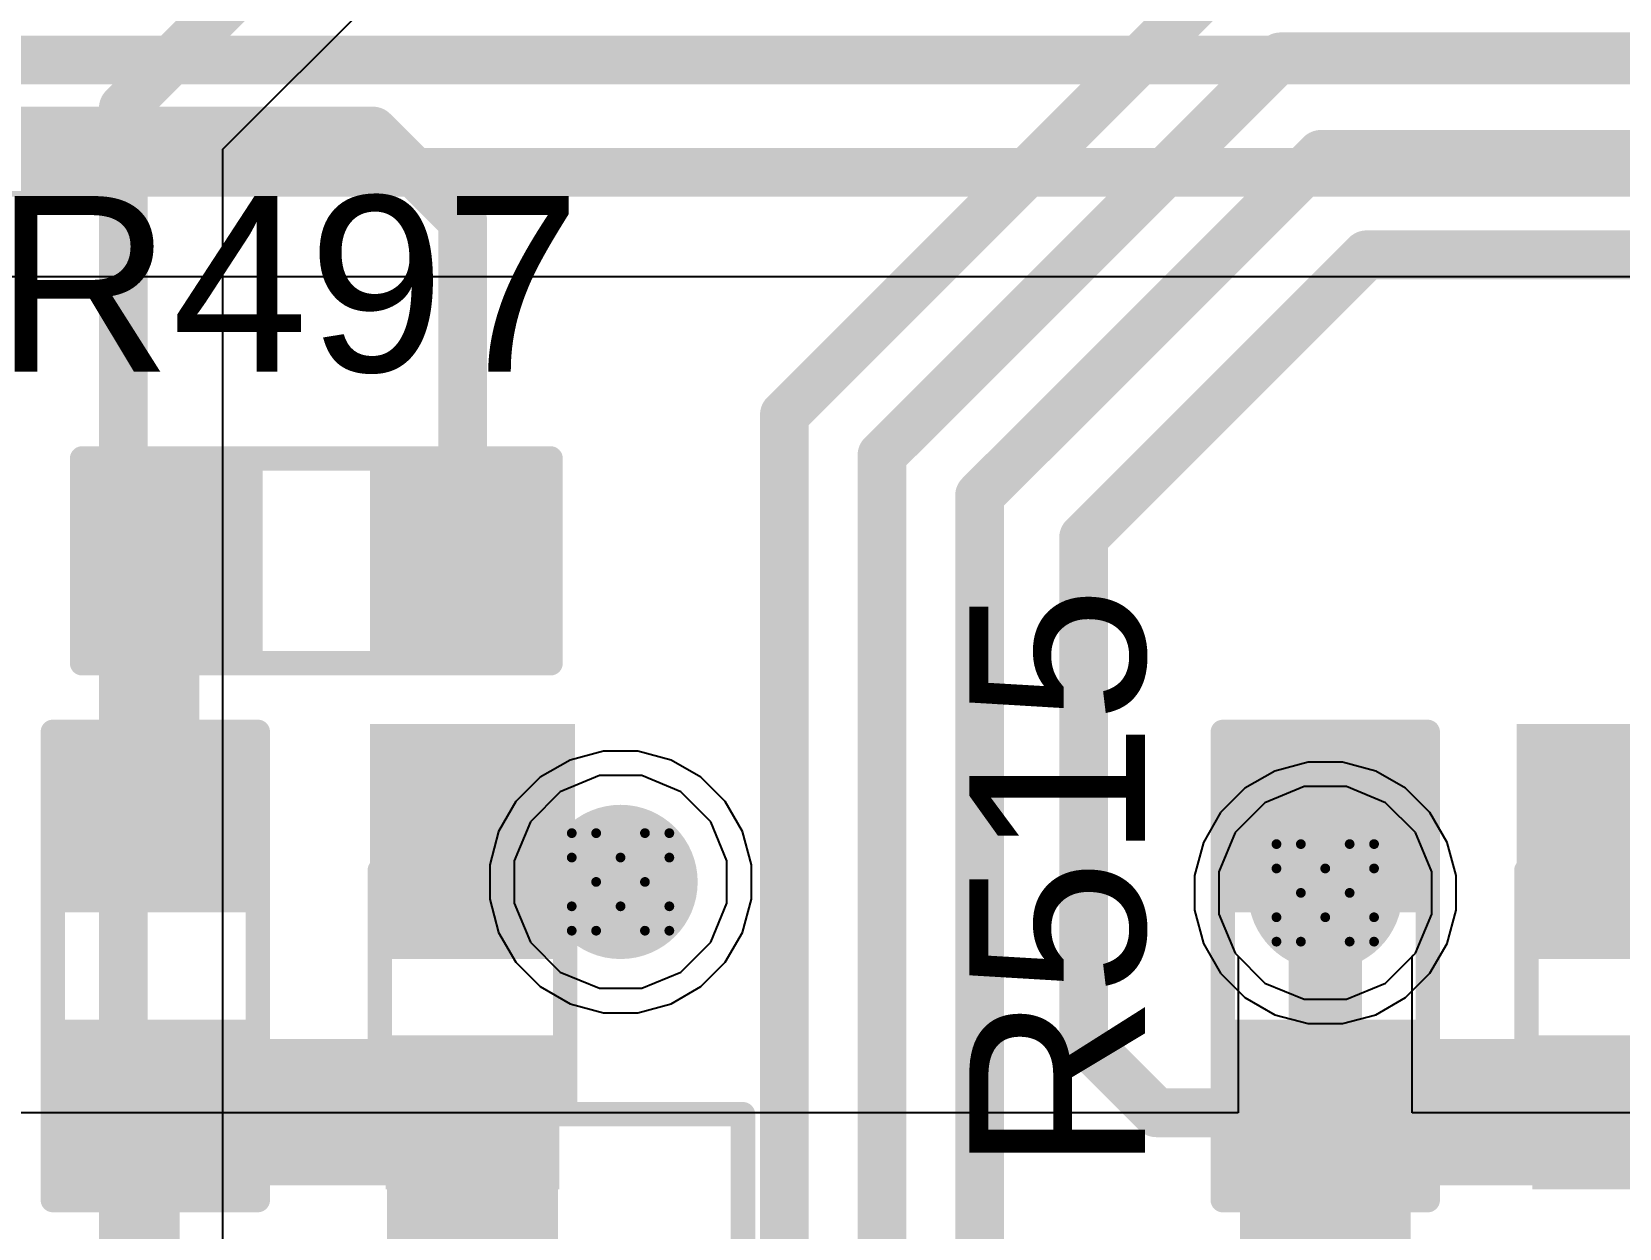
# Model space of a CAD drawing. Header units: inches. Extents: x 0 to 5379, y 0 to 5429.
# Drawn here: x 70.49 to 78.76, y 135.75 to 141.98 of the extents above; entities that cross this region are included whole.
import ezdxf

# ---------------------------------------------------------------- set-up
doc = ezdxf.new("R2010")
doc.units = ezdxf.units.IN
for name, color, linetype in [('Bottom Layer', 5, 'Continuous'), ('Bottom Solder', 6, 'Continuous'), ('Drill Drawing', 1, 'Continuous'), ('GND01', 16, 'Continuous'), ('GND02', 76, 'Continuous'), ('PWR', 156, 'Continuous'), ('SIG 01', 90, 'Continuous'), ('Top Layer', 1, 'Continuous'), ('Top Overlay', 2, 'Continuous'), ('Top Paste', 8, 'Continuous'), ('Top Solder', 216, 'Continuous'), ('Via Holes', 16, 'Continuous')]:
    doc.layers.add(name, color=color, linetype=linetype)
doc.styles.add('Arial', font='', dxfattribs={"height": 0.2})
doc.styles.get('Arial').set_extended_font_data('Arial')

# ---------------------------------------------------------------- blocks, each defined once
blk = doc.blocks.new('R___0603_264')
at = {"layer": 'Top Layer'}
for points in [[(-0.381, 0.4445), (-0.381, -0.4445), (-1.143, -0.4445), (-1.143, 0.4445)], [(1.143, 0.4445), (1.143, -0.4445), (0.381, -0.4445), (0.381, 0.4445)]]:
    blk.add_hatch(color=1, dxfattribs=at).paths.add_polyline_path(points)
at = {"layer": 'Top Paste'}
for points in [[(-0.381, 0.4445), (-0.381, -0.4445), (-1.143, -0.4445), (-1.143, 0.4445)], [(1.143, 0.4445), (1.143, -0.4445), (0.381, -0.4445), (0.381, 0.4445)]]:
    blk.add_hatch(color=8, dxfattribs=at).paths.add_polyline_path(points)
at = {"layer": 'Top Solder'}
for points in [[(-0.2794, 0.5461), (-0.2794, -0.5461), (-1.2446, -0.5461), (-1.2446, 0.5461)], [(1.2446, 0.5461), (1.2446, -0.5461), (0.2794, -0.5461), (0.2794, 0.5461)]]:
    blk.add_hatch(color=216, dxfattribs=at).paths.add_polyline_path(points)
at = {"layer": 'Top Overlay'}
for points in [[(-1.2192, 0.5334, 0.127, 0.127, 0), (1.2192, 0.5334, 0.127, 0.127, 0)], [(-1.2192, 0.5334, 0.127, 0.127, 0), (-1.2192, -0.5334, 0.127, 0.127, 0)], [(1.2192, 0.5334, 0.127, 0.127, 0), (1.2192, -0.5334, 0.127, 0.127, 0)], [(-1.2192, -0.5334, 0.127, 0.127, 0), (1.2192, -0.5334, 0.127, 0.127, 0)]]:
    blk.add_lwpolyline(points, format="xyseb", dxfattribs=at)
for points in [[(-1.25095, 0.5334, 0.0635, 0.0635, 1), (-1.18745, 0.5334, 0.0635, 0.0635, 1)], [(-1.25095, 0.5334, 0.0635, 0.0635, 1), (-1.18745, 0.5334, 0.0635, 0.0635, 1)], [(1.18745, 0.5334, 0.0635, 0.0635, 1), (1.25095, 0.5334, 0.0635, 0.0635, 1)], [(1.18745, 0.5334, 0.0635, 0.0635, 1), (1.25095, 0.5334, 0.0635, 0.0635, 1)], [(-1.25095, -0.5334, 0.0635, 0.0635, 1), (-1.18745, -0.5334, 0.0635, 0.0635, 1)], [(-1.25095, -0.5334, 0.0635, 0.0635, 1), (-1.18745, -0.5334, 0.0635, 0.0635, 1)], [(1.18745, -0.5334, 0.0635, 0.0635, 1), (1.25095, -0.5334, 0.0635, 0.0635, 1)], [(1.18745, -0.5334, 0.0635, 0.0635, 1), (1.25095, -0.5334, 0.0635, 0.0635, 1)]]:
    blk.add_lwpolyline(points, format="xyseb", close=True, dxfattribs=at)
blk = doc.blocks.new('R___0603_280')
at = {"layer": 'Top Layer'}
for points in [[(-0.381, 0.4445), (-0.381, -0.4445), (-1.143, -0.4445), (-1.143, 0.4445)], [(1.143, 0.4445), (1.143, -0.4445), (0.381, -0.4445), (0.381, 0.4445)]]:
    blk.add_hatch(color=1, dxfattribs=at).paths.add_polyline_path(points)
at = {"layer": 'Top Paste'}
for points in [[(-0.381, 0.4445), (-0.381, -0.4445), (-1.143, -0.4445), (-1.143, 0.4445)], [(1.143, 0.4445), (1.143, -0.4445), (0.381, -0.4445), (0.381, 0.4445)]]:
    blk.add_hatch(color=8, dxfattribs=at).paths.add_polyline_path(points)
at = {"layer": 'Top Solder'}
for points in [[(-0.2794, 0.5461), (-0.2794, -0.5461), (-1.2446, -0.5461), (-1.2446, 0.5461)], [(1.2446, 0.5461), (1.2446, -0.5461), (0.2794, -0.5461), (0.2794, 0.5461)]]:
    blk.add_hatch(color=216, dxfattribs=at).paths.add_polyline_path(points)
at = {"layer": 'Top Overlay'}
for points in [[(1.2192, 0.5334, 0.127, 0.127, 0), (-1.2192, 0.5334, 0.127, 0.127, 0)], [(-1.2192, -0.5334, 0.127, 0.127, 0), (-1.2192, 0.5334, 0.127, 0.127, 0)], [(1.2192, -0.5334, 0.127, 0.127, 0), (1.2192, 0.5334, 0.127, 0.127, 0)], [(1.2192, -0.5334, 0.127, 0.127, 0), (-1.2192, -0.5334, 0.127, 0.127, 0)]]:
    blk.add_lwpolyline(points, format="xyseb", dxfattribs=at)
for points in [[(-1.25095, 0.5334, 0.0635, 0.0635, 1), (-1.18745, 0.5334, 0.0635, 0.0635, 1)], [(-1.25095, 0.5334, 0.0635, 0.0635, 1), (-1.18745, 0.5334, 0.0635, 0.0635, 1)], [(1.18745, 0.5334, 0.0635, 0.0635, 1), (1.25095, 0.5334, 0.0635, 0.0635, 1)], [(1.18745, 0.5334, 0.0635, 0.0635, 1), (1.25095, 0.5334, 0.0635, 0.0635, 1)], [(-1.25095, -0.5334, 0.0635, 0.0635, 1), (-1.18745, -0.5334, 0.0635, 0.0635, 1)], [(-1.25095, -0.5334, 0.0635, 0.0635, 1), (-1.18745, -0.5334, 0.0635, 0.0635, 1)], [(1.18745, -0.5334, 0.0635, 0.0635, 1), (1.25095, -0.5334, 0.0635, 0.0635, 1)], [(1.18745, -0.5334, 0.0635, 0.0635, 1), (1.25095, -0.5334, 0.0635, 0.0635, 1)]]:
    blk.add_lwpolyline(points, format="xyseb", close=True, dxfattribs=at)
blk = doc.blocks.new('R___0603_281')
at = {"layer": 'Top Layer'}
for points in [[(-0.381, 0.4445), (-0.381, -0.4445), (-1.143, -0.4445), (-1.143, 0.4445)], [(1.143, 0.4445), (1.143, -0.4445), (0.381, -0.4445), (0.381, 0.4445)]]:
    blk.add_hatch(color=1, dxfattribs=at).paths.add_polyline_path(points)
at = {"layer": 'Top Paste'}
for points in [[(-0.381, 0.4445), (-0.381, -0.4445), (-1.143, -0.4445), (-1.143, 0.4445)], [(1.143, 0.4445), (1.143, -0.4445), (0.381, -0.4445), (0.381, 0.4445)]]:
    blk.add_hatch(color=8, dxfattribs=at).paths.add_polyline_path(points)
at = {"layer": 'Top Solder'}
for points in [[(-0.2794, 0.5461), (-0.2794, -0.5461), (-1.2446, -0.5461), (-1.2446, 0.5461)], [(1.2446, 0.5461), (1.2446, -0.5461), (0.2794, -0.5461), (0.2794, 0.5461)]]:
    blk.add_hatch(color=216, dxfattribs=at).paths.add_polyline_path(points)
at = {"layer": 'Top Overlay'}
for points in [[(1.2192, 0.5334, 0.127, 0.127, 0), (-1.2192, 0.5334, 0.127, 0.127, 0)], [(-1.2192, 0.5334, 0.127, 0.127, 0), (-1.2192, -0.5334, 0.127, 0.127, 0)], [(1.2192, 0.5334, 0.127, 0.127, 0), (1.2192, -0.5334, 0.127, 0.127, 0)], [(1.2192, -0.5334, 0.127, 0.127, 0), (-1.2192, -0.5334, 0.127, 0.127, 0)]]:
    blk.add_lwpolyline(points, format="xyseb", dxfattribs=at)
for points in [[(-1.25095, 0.5334, 0.0635, 0.0635, 1), (-1.18745, 0.5334, 0.0635, 0.0635, 1)], [(-1.25095, 0.5334, 0.0635, 0.0635, 1), (-1.18745, 0.5334, 0.0635, 0.0635, 1)], [(1.18745, 0.5334, 0.0635, 0.0635, 1), (1.25095, 0.5334, 0.0635, 0.0635, 1)], [(1.18745, 0.5334, 0.0635, 0.0635, 1), (1.25095, 0.5334, 0.0635, 0.0635, 1)], [(-1.25095, -0.5334, 0.0635, 0.0635, 1), (-1.18745, -0.5334, 0.0635, 0.0635, 1)], [(-1.25095, -0.5334, 0.0635, 0.0635, 1), (-1.18745, -0.5334, 0.0635, 0.0635, 1)], [(1.18745, -0.5334, 0.0635, 0.0635, 1), (1.25095, -0.5334, 0.0635, 0.0635, 1)], [(1.18745, -0.5334, 0.0635, 0.0635, 1), (1.25095, -0.5334, 0.0635, 0.0635, 1)]]:
    blk.add_lwpolyline(points, format="xyseb", close=True, dxfattribs=at)
blk = doc.blocks.new('SOD_523_846')
at = {"layer": 'Top Layer'}
for points in [[(-0.9, 0.35), (-0.3, 0.35), (-0.3, -0.35), (-0.9, -0.35)], [(0.3, 0.35), (0.9, 0.35), (0.9, -0.35), (0.3, -0.35)]]:
    blk.add_hatch(color=1, dxfattribs=at).paths.add_polyline_path(points)
at = {"layer": 'Top Overlay'}
for points in [[(0.6602, 0.3557), (1.4222, 0.3557), (1.4222, 0.5335), (0.6602, 0.5335)], [(0.9396, -0.3809), (1.4222, -0.3809), (1.4222, 0.3811), (0.9396, 0.3811)], [(0.6602, -0.5333), (1.4222, -0.5333), (1.4222, -0.3555), (0.6602, -0.3555)]]:
    blk.add_hatch(color=2, dxfattribs=at).paths.add_polyline_path(points)
at = {"layer": 'Top Paste'}
for points in [[(-0.9, 0.35), (-0.3, 0.35), (-0.3, -0.35), (-0.9, -0.35)], [(0.3, 0.35), (0.9, 0.35), (0.9, -0.35), (0.3, -0.35)]]:
    blk.add_hatch(color=8, dxfattribs=at).paths.add_polyline_path(points)
at = {"layer": 'Top Solder'}
for points in [[(-1.0016, 0.4516), (-0.1984, 0.4516), (-0.1984, -0.4516), (-1.0016, -0.4516)], [(0.1984, 0.4516), (1.0016, 0.4516), (1.0016, -0.4516), (0.1984, -0.4516)]]:
    blk.add_hatch(color=216, dxfattribs=at).paths.add_polyline_path(points)
at = {"layer": 'Top Overlay'}
for points in [[(-0.6096, 0.4826, 0.127, 0.127, 0), (0.6604, 0.4826, 0.127, 0.127, 0)], [(-0.6096, 0.4818, 0.127, 0.127, 0), (-0.6096, 0.4318, 0.127, 0.127, 0)], [(-0.6096, -0.4318, 0.127, 0.127, 0), (-0.6096, -0.4818, 0.127, 0.127, 0)], [(-0.6096, -0.4826, 0.127, 0.127, 0), (0.6604, -0.4826, 0.127, 0.127, 0)]]:
    blk.add_lwpolyline(points, format="xyseb", dxfattribs=at)
for points in [[(-0.6413, 0.4826, 0.0635, 0.0635, 1), (-0.5778, 0.4826, 0.0635, 0.0635, 1)], [(-0.6413, 0.4818, 0.0635, 0.0635, 1), (-0.5778, 0.4818, 0.0635, 0.0635, 1)], [(0.6287, 0.4826, 0.0635, 0.0635, 1), (0.6921, 0.4826, 0.0635, 0.0635, 1)], [(-0.6413, 0.4318, 0.0635, 0.0635, 1), (-0.5778, 0.4318, 0.0635, 0.0635, 1)], [(-0.6413, -0.4318, 0.0635, 0.0635, 1), (-0.5778, -0.4318, 0.0635, 0.0635, 1)], [(-0.6413, -0.4818, 0.0635, 0.0635, 1), (-0.5778, -0.4818, 0.0635, 0.0635, 1)], [(-0.6413, -0.4826, 0.0635, 0.0635, 1), (-0.5778, -0.4826, 0.0635, 0.0635, 1)], [(0.6287, -0.4826, 0.0635, 0.0635, 1), (0.6921, -0.4826, 0.0635, 0.0635, 1)]]:
    blk.add_lwpolyline(points, format="xyseb", close=True, dxfattribs=at)
blk = doc.blocks.new('SOD_523_849')
at = {"layer": 'Top Layer'}
for points in [[(-0.9, 0.35), (-0.3, 0.35), (-0.3, -0.35), (-0.9, -0.35)], [(0.3, 0.35), (0.9, 0.35), (0.9, -0.35), (0.3, -0.35)]]:
    blk.add_hatch(color=1, dxfattribs=at).paths.add_polyline_path(points)
at = {"layer": 'Top Overlay'}
for points in [[(0.6602, 0.3555), (1.4222, 0.3555), (1.4222, 0.5333), (0.6602, 0.5333)], [(0.9396, -0.3811), (1.4222, -0.3811), (1.4222, 0.3809), (0.9396, 0.3809)], [(0.6602, -0.5335), (1.4222, -0.5335), (1.4222, -0.3557), (0.6602, -0.3557)]]:
    blk.add_hatch(color=2, dxfattribs=at).paths.add_polyline_path(points)
at = {"layer": 'Top Paste'}
for points in [[(-0.9, 0.35), (-0.3, 0.35), (-0.3, -0.35), (-0.9, -0.35)], [(0.3, 0.35), (0.9, 0.35), (0.9, -0.35), (0.3, -0.35)]]:
    blk.add_hatch(color=8, dxfattribs=at).paths.add_polyline_path(points)
at = {"layer": 'Top Solder'}
for points in [[(-1.0016, 0.4516), (-0.1984, 0.4516), (-0.1984, -0.4516), (-1.0016, -0.4516)], [(0.1984, 0.4516), (1.0016, 0.4516), (1.0016, -0.4516), (0.1984, -0.4516)]]:
    blk.add_hatch(color=216, dxfattribs=at).paths.add_polyline_path(points)
at = {"layer": 'Top Overlay'}
for points in [[(-0.6096, 0.4826, 0.127, 0.127, 0), (0.6604, 0.4826, 0.127, 0.127, 0)], [(-0.6096, 0.4818, 0.127, 0.127, 0), (-0.6096, 0.4318, 0.127, 0.127, 0)], [(-0.6096, -0.4318, 0.127, 0.127, 0), (-0.6096, -0.4818, 0.127, 0.127, 0)], [(-0.6096, -0.4826, 0.127, 0.127, 0), (0.6604, -0.4826, 0.127, 0.127, 0)]]:
    blk.add_lwpolyline(points, format="xyseb", dxfattribs=at)
for points in [[(-0.6413, 0.4826, 0.0635, 0.0635, 1), (-0.5778, 0.4826, 0.0635, 0.0635, 1)], [(-0.6413, 0.4818, 0.0635, 0.0635, 1), (-0.5778, 0.4818, 0.0635, 0.0635, 1)], [(0.6287, 0.4826, 0.0635, 0.0635, 1), (0.6921, 0.4826, 0.0635, 0.0635, 1)], [(-0.6413, 0.4318, 0.0635, 0.0635, 1), (-0.5778, 0.4318, 0.0635, 0.0635, 1)], [(-0.6413, -0.4318, 0.0635, 0.0635, 1), (-0.5778, -0.4318, 0.0635, 0.0635, 1)], [(-0.6413, -0.4818, 0.0635, 0.0635, 1), (-0.5778, -0.4818, 0.0635, 0.0635, 1)], [(-0.6413, -0.4826, 0.0635, 0.0635, 1), (-0.5778, -0.4826, 0.0635, 0.0635, 1)], [(0.6287, -0.4826, 0.0635, 0.0635, 1), (0.6921, -0.4826, 0.0635, 0.0635, 1)]]:
    blk.add_lwpolyline(points, format="xyseb", close=True, dxfattribs=at)

msp = doc.modelspace()

# ---------------------------------------------------------------- hatches: boundary and pattern name
at = {"layer": 'Bottom Layer'}
h = msp.add_hatch(color=5, dxfattribs=at)
edge = h.paths.add_edge_path()
edge.add_arc((73.556, 137.5495), 0.3, 0, 360)
h = msp.add_hatch(color=5, dxfattribs=at)
edge = h.paths.add_edge_path()
edge.add_arc((77.2246, 137.4925), 0.3, 0, 360)
at = {"layer": 'Bottom Solder'}
h = msp.add_hatch(color=6, dxfattribs=at)
edge = h.paths.add_edge_path()
edge.add_arc((73.556, 137.5495), 0.4016, 0, 360)
h = msp.add_hatch(color=6, dxfattribs=at)
edge = h.paths.add_edge_path()
edge.add_arc((77.2246, 137.4925), 0.4016, 0, 360)
at = {"layer": 'GND01'}
h = msp.add_hatch(color=16, dxfattribs=at)
edge = h.paths.add_edge_path()
edge.add_arc((73.556, 137.5495), 0.3, 0, 360)
h = msp.add_hatch(color=16, dxfattribs=at)
edge = h.paths.add_edge_path()
edge.add_arc((77.2246, 137.4925), 0.3, 0, 360)
at = {"layer": 'GND02'}
h = msp.add_hatch(color=76, dxfattribs=at)
edge = h.paths.add_edge_path()
edge.add_arc((73.556, 137.5495), 0.3, 0, 360)
h = msp.add_hatch(color=76, dxfattribs=at)
edge = h.paths.add_edge_path()
edge.add_arc((77.2246, 137.4925), 0.3, 0, 360)
at = {"layer": 'PWR'}
h = msp.add_hatch(color=156, dxfattribs=at)
edge = h.paths.add_edge_path()
edge.add_arc((73.556, 137.5495), 0.3, 0, 360)
h = msp.add_hatch(color=156, dxfattribs=at)
edge = h.paths.add_edge_path()
edge.add_arc((77.2246, 137.4925), 0.3, 0, 360)
at = {"layer": 'SIG 01'}
h = msp.add_hatch(color=90, dxfattribs=at)
edge = h.paths.add_edge_path()
edge.add_arc((73.556, 137.5495), 0.3, 0, 360)
h = msp.add_hatch(color=90, dxfattribs=at)
edge = h.paths.add_edge_path()
edge.add_arc((77.2246, 137.4925), 0.3, 0, 360)
at = {"layer": 'Top Layer'}
h = msp.add_hatch(color=1, dxfattribs=at)
edge = h.paths.add_edge_path()
edge.add_arc((73.556, 137.5495), 0.3, 0, 360)
h = msp.add_hatch(color=1, dxfattribs=at)
edge = h.paths.add_edge_path()
edge.add_arc((77.2246, 137.4925), 0.3, 0, 360)
for points in [[(70.6643, 135.9692), (73.2297, 135.9692), (73.2297, 136.7312), (70.6643, 136.7312)], [(72.3407, 134.5986), (73.2297, 134.5986), (73.2297, 136.7308), (72.3407, 136.7308)], [(79.3455, 136.7312), (76.7801, 136.7312), (76.7801, 135.9692), (79.3455, 135.9692)], [(77.6691, 136.7308), (76.7801, 136.7308), (76.7801, 134.5986), (77.6691, 134.5986)]]:
    msp.add_hatch(color=1, dxfattribs=at).paths.add_polyline_path(points)
at = {"layer": 'Top Solder'}
h = msp.add_hatch(color=216, dxfattribs=at)
edge = h.paths.add_edge_path()
edge.add_arc((73.556, 137.5495), 0.4016, 0, 360)
h = msp.add_hatch(color=216, dxfattribs=at)
edge = h.paths.add_edge_path()
edge.add_arc((77.2246, 137.4925), 0.4016, 0, 360)
at = {"layer": 'Via Holes'}
h = msp.add_hatch(color=7, dxfattribs=at)
edge = h.paths.add_edge_path()
edge.add_arc((73.556, 137.5495), 0.15, 0, 360)
h = msp.add_hatch(color=7, dxfattribs=at)
edge = h.paths.add_edge_path()
edge.add_arc((77.2246, 137.4925), 0.15, 0, 360)

# ---------------------------------------------------------------- linework, layer by layer
at = {"layer": 'Bottom Layer'}
for p, q in [((73.4458, 138.1035), (73.2422, 138.0191)), ((73.6662, 138.1035), (73.4458, 138.1035)), ((73.8698, 138.0191), (73.6662, 138.1035)), ((73.2422, 138.0191), (73.0864, 137.8633)), ((74.0257, 137.8633), (73.8698, 138.0191)), ((77.1144, 138.0465), (76.9108, 137.9621)), ((77.3348, 138.0465), (77.1144, 138.0465)), ((77.5384, 137.9621), (77.3348, 138.0465)), ((76.9108, 137.9621), (76.7549, 137.8063)), ((77.6943, 137.8063), (77.5384, 137.9621)), ((73.0864, 137.8633), (73.002, 137.6597)), ((74.11, 137.6597), (74.0257, 137.8633)), ((76.7549, 137.8063), (76.6706, 137.6027)), ((77.7786, 137.6027), (77.6943, 137.8063)), ((73.002, 137.6597), (73.002, 137.4393)), ((74.11, 137.4393), (74.11, 137.6597)), ((76.6706, 137.6027), (76.6706, 137.3823)), ((77.7786, 137.3823), (77.7786, 137.6027)), ((73.002, 137.4393), (73.0864, 137.2357)), ((74.0257, 137.2357), (74.11, 137.4393)), ((76.6706, 137.3823), (76.7549, 137.1787)), ((77.6943, 137.1787), (77.7786, 137.3823)), ((73.0864, 137.2357), (73.2422, 137.0798)), ((73.8698, 137.0798), (74.0257, 137.2357)), ((76.7549, 137.1787), (76.9108, 137.0228)), ((77.5384, 137.0228), (77.6943, 137.1787)), ((73.2422, 137.0798), (73.4458, 136.9955)), ((73.6662, 136.9955), (73.8698, 137.0798)), ((76.9108, 137.0228), (77.1144, 136.9385)), ((77.3348, 136.9385), (77.5384, 137.0228)), ((73.4458, 136.9955), (73.6662, 136.9955)), ((77.1144, 136.9385), (77.3348, 136.9385))]:
    msp.add_line(p, q, dxfattribs=at)
at = {"layer": 'Drill Drawing'}
for points in [[(73.302, 137.6765, 0.0508, 0.0508, 0), (73.302, 137.8035, 0.0508, 0.0508, 0)], [(73.302, 137.8035, 0.0508, 0.0508, 0), (73.429, 137.8035, 0.0508, 0.0508, 0)], [(73.429, 137.8035, 0.0508, 0.0508, 0), (73.556, 137.6765, 0.0508, 0.0508, 0)], [(73.556, 137.6765, 0.0508, 0.0508, 0), (73.683, 137.8035, 0.0508, 0.0508, 0)], [(73.683, 137.8035, 0.0508, 0.0508, 0), (73.81, 137.8035, 0.0508, 0.0508, 0)], [(73.81, 137.6765, 0.0508, 0.0508, 0), (73.81, 137.8035, 0.0508, 0.0508, 0)], [(76.9706, 137.6195, 0.0508, 0.0508, 0), (76.9706, 137.7465, 0.0508, 0.0508, 0)], [(76.9706, 137.7465, 0.0508, 0.0508, 0), (77.0976, 137.7465, 0.0508, 0.0508, 0)], [(77.0976, 137.7465, 0.0508, 0.0508, 0), (77.2246, 137.6195, 0.0508, 0.0508, 0)], [(77.2246, 137.6195, 0.0508, 0.0508, 0), (77.3516, 137.7465, 0.0508, 0.0508, 0)], [(77.3516, 137.7465, 0.0508, 0.0508, 0), (77.4786, 137.7465, 0.0508, 0.0508, 0)], [(77.4786, 137.6195, 0.0508, 0.0508, 0), (77.4786, 137.7465, 0.0508, 0.0508, 0)], [(73.302, 137.6765, 0.0508, 0.0508, 0), (73.429, 137.5495, 0.0508, 0.0508, 0)], [(73.683, 137.5495, 0.0508, 0.0508, 0), (73.81, 137.6765, 0.0508, 0.0508, 0)], [(76.9706, 137.6195, 0.0508, 0.0508, 0), (77.0976, 137.4925, 0.0508, 0.0508, 0)], [(77.3516, 137.4925, 0.0508, 0.0508, 0), (77.4786, 137.6195, 0.0508, 0.0508, 0)], [(73.302, 137.4225, 0.0508, 0.0508, 0), (73.429, 137.5495, 0.0508, 0.0508, 0)], [(73.683, 137.5495, 0.0508, 0.0508, 0), (73.81, 137.4225, 0.0508, 0.0508, 0)], [(76.9706, 137.3655, 0.0508, 0.0508, 0), (77.0976, 137.4925, 0.0508, 0.0508, 0)], [(77.3516, 137.4925, 0.0508, 0.0508, 0), (77.4786, 137.3655, 0.0508, 0.0508, 0)], [(73.302, 137.2955, 0.0508, 0.0508, 0), (73.302, 137.4225, 0.0508, 0.0508, 0)], [(73.429, 137.2955, 0.0508, 0.0508, 0), (73.556, 137.4225, 0.0508, 0.0508, 0)], [(73.556, 137.4225, 0.0508, 0.0508, 0), (73.683, 137.2955, 0.0508, 0.0508, 0)], [(73.81, 137.2955, 0.0508, 0.0508, 0), (73.81, 137.4225, 0.0508, 0.0508, 0)], [(76.9706, 137.2385, 0.0508, 0.0508, 0), (76.9706, 137.3655, 0.0508, 0.0508, 0)], [(77.0976, 137.2385, 0.0508, 0.0508, 0), (77.2246, 137.3655, 0.0508, 0.0508, 0)], [(77.2246, 137.3655, 0.0508, 0.0508, 0), (77.3516, 137.2385, 0.0508, 0.0508, 0)], [(77.4786, 137.2385, 0.0508, 0.0508, 0), (77.4786, 137.3655, 0.0508, 0.0508, 0)], [(73.302, 137.2955, 0.0508, 0.0508, 0), (73.429, 137.2955, 0.0508, 0.0508, 0)], [(73.683, 137.2955, 0.0508, 0.0508, 0), (73.81, 137.2955, 0.0508, 0.0508, 0)], [(76.9706, 137.2385, 0.0508, 0.0508, 0), (77.0976, 137.2385, 0.0508, 0.0508, 0)], [(77.3516, 137.2385, 0.0508, 0.0508, 0), (77.4786, 137.2385, 0.0508, 0.0508, 0)]]:
    msp.add_lwpolyline(points, format="xyseb", dxfattribs=at)
for points in [[(73.2893, 137.8035, 0.0254, 0.0254, 1), (73.3147, 137.8035, 0.0254, 0.0254, 1)], [(73.2893, 137.8035, 0.0254, 0.0254, 1), (73.3147, 137.8035, 0.0254, 0.0254, 1)], [(73.4163, 137.8035, 0.0254, 0.0254, 1), (73.4417, 137.8035, 0.0254, 0.0254, 1)], [(73.4163, 137.8035, 0.0254, 0.0254, 1), (73.4417, 137.8035, 0.0254, 0.0254, 1)], [(73.6703, 137.8035, 0.0254, 0.0254, 1), (73.6957, 137.8035, 0.0254, 0.0254, 1)], [(73.6703, 137.8035, 0.0254, 0.0254, 1), (73.6957, 137.8035, 0.0254, 0.0254, 1)], [(73.7973, 137.8035, 0.0254, 0.0254, 1), (73.8227, 137.8035, 0.0254, 0.0254, 1)], [(73.7973, 137.8035, 0.0254, 0.0254, 1), (73.8227, 137.8035, 0.0254, 0.0254, 1)], [(76.9579, 137.7465, 0.0254, 0.0254, 1), (76.9833, 137.7465, 0.0254, 0.0254, 1)], [(76.9579, 137.7465, 0.0254, 0.0254, 1), (76.9833, 137.7465, 0.0254, 0.0254, 1)], [(77.0849, 137.7465, 0.0254, 0.0254, 1), (77.1103, 137.7465, 0.0254, 0.0254, 1)], [(77.0849, 137.7465, 0.0254, 0.0254, 1), (77.1103, 137.7465, 0.0254, 0.0254, 1)], [(77.3389, 137.7465, 0.0254, 0.0254, 1), (77.3643, 137.7465, 0.0254, 0.0254, 1)], [(77.3389, 137.7465, 0.0254, 0.0254, 1), (77.3643, 137.7465, 0.0254, 0.0254, 1)], [(77.4659, 137.7465, 0.0254, 0.0254, 1), (77.4913, 137.7465, 0.0254, 0.0254, 1)], [(77.4659, 137.7465, 0.0254, 0.0254, 1), (77.4913, 137.7465, 0.0254, 0.0254, 1)], [(73.2893, 137.6765, 0.0254, 0.0254, 1), (73.3147, 137.6765, 0.0254, 0.0254, 1)], [(73.2893, 137.6765, 0.0254, 0.0254, 1), (73.3147, 137.6765, 0.0254, 0.0254, 1)], [(73.5433, 137.6765, 0.0254, 0.0254, 1), (73.5687, 137.6765, 0.0254, 0.0254, 1)], [(73.5433, 137.6765, 0.0254, 0.0254, 1), (73.5687, 137.6765, 0.0254, 0.0254, 1)], [(73.7973, 137.6765, 0.0254, 0.0254, 1), (73.8227, 137.6765, 0.0254, 0.0254, 1)], [(73.7973, 137.6765, 0.0254, 0.0254, 1), (73.8227, 137.6765, 0.0254, 0.0254, 1)], [(76.9579, 137.6195, 0.0254, 0.0254, 1), (76.9833, 137.6195, 0.0254, 0.0254, 1)], [(76.9579, 137.6195, 0.0254, 0.0254, 1), (76.9833, 137.6195, 0.0254, 0.0254, 1)], [(77.2119, 137.6195, 0.0254, 0.0254, 1), (77.2373, 137.6195, 0.0254, 0.0254, 1)], [(77.2119, 137.6195, 0.0254, 0.0254, 1), (77.2373, 137.6195, 0.0254, 0.0254, 1)], [(77.4659, 137.6195, 0.0254, 0.0254, 1), (77.4913, 137.6195, 0.0254, 0.0254, 1)], [(77.4659, 137.6195, 0.0254, 0.0254, 1), (77.4913, 137.6195, 0.0254, 0.0254, 1)], [(73.4163, 137.5495, 0.0254, 0.0254, 1), (73.4417, 137.5495, 0.0254, 0.0254, 1)], [(73.4163, 137.5495, 0.0254, 0.0254, 1), (73.4417, 137.5495, 0.0254, 0.0254, 1)], [(73.6703, 137.5495, 0.0254, 0.0254, 1), (73.6957, 137.5495, 0.0254, 0.0254, 1)], [(73.6703, 137.5495, 0.0254, 0.0254, 1), (73.6957, 137.5495, 0.0254, 0.0254, 1)], [(77.0849, 137.4925, 0.0254, 0.0254, 1), (77.1103, 137.4925, 0.0254, 0.0254, 1)], [(77.0849, 137.4925, 0.0254, 0.0254, 1), (77.1103, 137.4925, 0.0254, 0.0254, 1)], [(77.3389, 137.4925, 0.0254, 0.0254, 1), (77.3643, 137.4925, 0.0254, 0.0254, 1)], [(77.3389, 137.4925, 0.0254, 0.0254, 1), (77.3643, 137.4925, 0.0254, 0.0254, 1)], [(73.2893, 137.4225, 0.0254, 0.0254, 1), (73.3147, 137.4225, 0.0254, 0.0254, 1)], [(73.2893, 137.4225, 0.0254, 0.0254, 1), (73.3147, 137.4225, 0.0254, 0.0254, 1)], [(73.5433, 137.4225, 0.0254, 0.0254, 1), (73.5687, 137.4225, 0.0254, 0.0254, 1)], [(73.5433, 137.4225, 0.0254, 0.0254, 1), (73.5687, 137.4225, 0.0254, 0.0254, 1)], [(73.7973, 137.4225, 0.0254, 0.0254, 1), (73.8227, 137.4225, 0.0254, 0.0254, 1)], [(73.7973, 137.4225, 0.0254, 0.0254, 1), (73.8227, 137.4225, 0.0254, 0.0254, 1)], [(76.9579, 137.3655, 0.0254, 0.0254, 1), (76.9833, 137.3655, 0.0254, 0.0254, 1)], [(76.9579, 137.3655, 0.0254, 0.0254, 1), (76.9833, 137.3655, 0.0254, 0.0254, 1)], [(77.2119, 137.3655, 0.0254, 0.0254, 1), (77.2373, 137.3655, 0.0254, 0.0254, 1)], [(77.2119, 137.3655, 0.0254, 0.0254, 1), (77.2373, 137.3655, 0.0254, 0.0254, 1)], [(77.4659, 137.3655, 0.0254, 0.0254, 1), (77.4913, 137.3655, 0.0254, 0.0254, 1)], [(77.4659, 137.3655, 0.0254, 0.0254, 1), (77.4913, 137.3655, 0.0254, 0.0254, 1)], [(73.2893, 137.2955, 0.0254, 0.0254, 1), (73.3147, 137.2955, 0.0254, 0.0254, 1)], [(73.2893, 137.2955, 0.0254, 0.0254, 1), (73.3147, 137.2955, 0.0254, 0.0254, 1)], [(73.4163, 137.2955, 0.0254, 0.0254, 1), (73.4417, 137.2955, 0.0254, 0.0254, 1)], [(73.4163, 137.2955, 0.0254, 0.0254, 1), (73.4417, 137.2955, 0.0254, 0.0254, 1)], [(73.6703, 137.2955, 0.0254, 0.0254, 1), (73.6957, 137.2955, 0.0254, 0.0254, 1)], [(73.6703, 137.2955, 0.0254, 0.0254, 1), (73.6957, 137.2955, 0.0254, 0.0254, 1)], [(73.7973, 137.2955, 0.0254, 0.0254, 1), (73.8227, 137.2955, 0.0254, 0.0254, 1)], [(73.7973, 137.2955, 0.0254, 0.0254, 1), (73.8227, 137.2955, 0.0254, 0.0254, 1)], [(76.9579, 137.2385, 0.0254, 0.0254, 1), (76.9833, 137.2385, 0.0254, 0.0254, 1)], [(76.9579, 137.2385, 0.0254, 0.0254, 1), (76.9833, 137.2385, 0.0254, 0.0254, 1)], [(77.0849, 137.2385, 0.0254, 0.0254, 1), (77.1103, 137.2385, 0.0254, 0.0254, 1)], [(77.0849, 137.2385, 0.0254, 0.0254, 1), (77.1103, 137.2385, 0.0254, 0.0254, 1)], [(77.3389, 137.2385, 0.0254, 0.0254, 1), (77.3643, 137.2385, 0.0254, 0.0254, 1)], [(77.3389, 137.2385, 0.0254, 0.0254, 1), (77.3643, 137.2385, 0.0254, 0.0254, 1)], [(77.4659, 137.2385, 0.0254, 0.0254, 1), (77.4913, 137.2385, 0.0254, 0.0254, 1)], [(77.4659, 137.2385, 0.0254, 0.0254, 1), (77.4913, 137.2385, 0.0254, 0.0254, 1)]]:
    msp.add_lwpolyline(points, format="xyseb", close=True, dxfattribs=at)
at = {"layer": 'GND01'}
for p, q in [((73.4458, 138.1035), (73.2422, 138.0191)), ((73.6662, 138.1035), (73.4458, 138.1035)), ((73.8698, 138.0191), (73.6662, 138.1035)), ((73.2422, 138.0191), (73.0864, 137.8633)), ((74.0257, 137.8633), (73.8698, 138.0191)), ((77.1144, 138.0465), (76.9108, 137.9621)), ((77.3348, 138.0465), (77.1144, 138.0465)), ((77.5384, 137.9621), (77.3348, 138.0465)), ((76.9108, 137.9621), (76.7549, 137.8063)), ((77.6943, 137.8063), (77.5384, 137.9621)), ((73.0864, 137.8633), (73.002, 137.6597)), ((74.11, 137.6597), (74.0257, 137.8633)), ((76.7549, 137.8063), (76.6706, 137.6027)), ((77.7786, 137.6027), (77.6943, 137.8063)), ((73.002, 137.6597), (73.002, 137.4393)), ((74.11, 137.4393), (74.11, 137.6597)), ((76.6706, 137.6027), (76.6706, 137.3823)), ((77.7786, 137.3823), (77.7786, 137.6027)), ((73.002, 137.4393), (73.0864, 137.2357)), ((74.0257, 137.2357), (74.11, 137.4393)), ((76.6706, 137.3823), (76.7549, 137.1787)), ((77.6943, 137.1787), (77.7786, 137.3823)), ((73.0864, 137.2357), (73.2422, 137.0798)), ((73.8698, 137.0798), (74.0257, 137.2357)), ((76.7549, 137.1787), (76.9108, 137.0228)), ((77.5384, 137.0228), (77.6943, 137.1787)), ((73.2422, 137.0798), (73.4458, 136.9955)), ((73.6662, 136.9955), (73.8698, 137.0798)), ((76.9108, 137.0228), (77.1144, 136.9385)), ((77.3348, 136.9385), (77.5384, 137.0228)), ((73.4458, 136.9955), (73.6662, 136.9955)), ((77.1144, 136.9385), (77.3348, 136.9385))]:
    msp.add_line(p, q, dxfattribs=at)
at = {"layer": 'GND02'}
for p, q in [((73.4458, 138.1035), (73.2422, 138.0191)), ((73.6662, 138.1035), (73.4458, 138.1035)), ((73.8698, 138.0191), (73.6662, 138.1035)), ((73.2422, 138.0191), (73.0864, 137.8633)), ((74.0257, 137.8633), (73.8698, 138.0191)), ((77.1144, 138.0465), (76.9108, 137.9621)), ((77.3348, 138.0465), (77.1144, 138.0465)), ((77.5384, 137.9621), (77.3348, 138.0465)), ((76.9108, 137.9621), (76.7549, 137.8063)), ((77.6943, 137.8063), (77.5384, 137.9621)), ((73.0864, 137.8633), (73.002, 137.6597)), ((74.11, 137.6597), (74.0257, 137.8633)), ((76.7549, 137.8063), (76.6706, 137.6027)), ((77.7786, 137.6027), (77.6943, 137.8063)), ((73.002, 137.6597), (73.002, 137.4393)), ((74.11, 137.4393), (74.11, 137.6597)), ((76.6706, 137.6027), (76.6706, 137.3823)), ((77.7786, 137.3823), (77.7786, 137.6027)), ((73.002, 137.4393), (73.0864, 137.2357)), ((74.0257, 137.2357), (74.11, 137.4393)), ((76.6706, 137.3823), (76.7549, 137.1787)), ((77.6943, 137.1787), (77.7786, 137.3823)), ((73.0864, 137.2357), (73.2422, 137.0798)), ((73.8698, 137.0798), (74.0257, 137.2357)), ((76.7549, 137.1787), (76.9108, 137.0228)), ((77.5384, 137.0228), (77.6943, 137.1787)), ((73.2422, 137.0798), (73.4458, 136.9955)), ((73.6662, 136.9955), (73.8698, 137.0798)), ((76.9108, 137.0228), (77.1144, 136.9385)), ((77.3348, 136.9385), (77.5384, 137.0228)), ((73.4458, 136.9955), (73.6662, 136.9955)), ((77.1144, 136.9385), (77.3348, 136.9385))]:
    msp.add_line(p, q, dxfattribs=at)
at = {"layer": 'PWR'}
for p, q in [((56.7944, 140.7023), (86.6468, 140.7023)), ((77.1144, 138.0465), (76.9108, 137.9621)), ((77.3348, 138.0465), (77.1144, 138.0465)), ((77.5384, 137.9621), (77.3348, 138.0465)), ((76.9108, 137.9621), (76.7549, 137.8063)), ((77.6943, 137.8063), (77.5384, 137.9621)), ((76.7549, 137.8063), (76.6706, 137.6027)), ((77.7786, 137.6027), (77.6943, 137.8063)), ((76.6706, 137.6027), (76.6706, 137.3823)), ((77.7786, 137.3823), (77.7786, 137.6027)), ((76.6706, 137.3823), (76.7549, 137.1787)), ((77.6943, 137.1787), (77.7786, 137.3823)), ((76.7549, 137.1787), (76.7714, 137.1622)), ((76.7714, 137.1622), (76.7714, 136.3472)), ((77.6778, 137.1622), (77.6943, 137.1787)), ((77.6778, 136.3472), (77.6778, 137.1622)), ((76.7714, 136.3472), (56.7944, 136.3472)), ((79.7306, 136.3472), (77.6778, 136.3472))]:
    msp.add_line(p, q, dxfattribs=at)
for points in [[(58.043, 141.8296, 0.254, 0.254, 0), (86.2137, 141.8296, 0.254, 0.254, 0)], [(57.6771, 141.2449, 0.254, 0.254, 0), (86.5544, 141.2449, 0.254, 0.254, 0)], [(77.2246, 135.4726, 0.381, 0.381, 0), (77.2246, 137.4925, 0.381, 0.381, 0)]]:
    msp.add_lwpolyline(points, format="xyseb", dxfattribs=at)
msp.add_lwpolyline([(77.1294, 137.4925, 0.1905, 0.1905, 1), (77.3199, 137.4925, 0.1905, 0.1905, 1)], format="xyseb", close=True, dxfattribs=at)
at = {"layer": 'SIG 01'}
for p, q in [((71.4856, 141.3651), (72.6274, 142.5069)), ((71.4856, 131.6341), (71.4856, 141.3651)), ((73.2932, 138.1841), (73.1379, 138.0944)), ((73.4664, 138.2305), (73.2932, 138.1841)), ((73.6457, 138.2305), (73.4664, 138.2305)), ((73.8189, 138.1841), (73.6457, 138.2305)), ((73.9742, 138.0944), (73.8189, 138.1841)), ((73.1379, 138.0944), (73.0111, 137.9676)), ((74.101, 137.9676), (73.9742, 138.0944)), ((76.9617, 138.1271), (76.8065, 138.0374)), ((77.135, 138.1735), (76.9617, 138.1271)), ((77.3143, 138.1735), (77.135, 138.1735)), ((77.4875, 138.1271), (77.3143, 138.1735)), ((77.6428, 138.0374), (77.4875, 138.1271)), ((76.8065, 138.0374), (76.6797, 137.9106)), ((77.7695, 137.9106), (77.6428, 138.0374)), ((73.0111, 137.9676), (72.9214, 137.8123)), ((74.1906, 137.8123), (74.101, 137.9676)), ((76.6797, 137.9106), (76.59, 137.7553)), ((77.8592, 137.7553), (77.7695, 137.9106)), ((72.9214, 137.8123), (72.875, 137.6391)), ((74.237, 137.6391), (74.1906, 137.8123)), ((76.59, 137.7553), (76.5436, 137.5821)), ((77.9056, 137.5821), (77.8592, 137.7553)), ((72.875, 137.6391), (72.875, 137.4598)), ((74.237, 137.4598), (74.237, 137.6391)), ((76.5436, 137.5821), (76.5436, 137.4028)), ((77.9056, 137.4028), (77.9056, 137.5821)), ((72.875, 137.4598), (72.9214, 137.2866)), ((74.1906, 137.2866), (74.237, 137.4598)), ((76.5436, 137.4028), (76.59, 137.2296)), ((77.8592, 137.2296), (77.9056, 137.4028)), ((72.9214, 137.2866), (73.0111, 137.1313)), ((74.101, 137.1313), (74.1906, 137.2866)), ((76.59, 137.2296), (76.6797, 137.0743)), ((77.7695, 137.0743), (77.8592, 137.2296)), ((73.0111, 137.1313), (73.1379, 137.0046)), ((73.9742, 137.0046), (74.101, 137.1313)), ((76.6797, 137.0743), (76.8065, 136.9476)), ((77.6428, 136.9476), (77.7695, 137.0743)), ((73.1379, 137.0046), (73.2932, 136.9149)), ((73.8189, 136.9149), (73.9742, 137.0046)), ((76.8065, 136.9476), (76.9617, 136.8579)), ((77.4875, 136.8579), (77.6428, 136.9476)), ((73.2932, 136.9149), (73.4664, 136.8685)), ((73.4664, 136.8685), (73.6457, 136.8685)), ((73.6457, 136.8685), (73.8189, 136.9149)), ((76.9617, 136.8579), (77.135, 136.8115)), ((77.3143, 136.8115), (77.4875, 136.8579)), ((77.135, 136.8115), (77.3143, 136.8115))]:
    msp.add_line(p, q, dxfattribs=at)
for points in [[(70.9676, 141.5796, 0.254, 0.254, 0), (72.4128, 143.0248, 0.254, 0.254, 0)], [(70.9676, 131.4196, 0.254, 0.254, 0), (70.9676, 141.5796, 0.254, 0.254, 0)]]:
    msp.add_lwpolyline(points, format="xyseb", dxfattribs=at)
msp.add_lwpolyline([(70.9041, 141.5796, 0.127, 0.127, 1), (71.0311, 141.5796, 0.127, 0.127, 1)], format="xyseb", close=True, dxfattribs=at)
msp.add_lwpolyline([(70.9041, 141.5796, 0.127, 0.127, 1), (71.0311, 141.5796, 0.127, 0.127, 1)], format="xyseb", close=True, dxfattribs=at)
at = {"layer": 'Top Layer'}
for points in [[(74.4091, 139.9823, 0.254, 0.254, 0), (76.7809, 142.3542, 0.254, 0.254, 0)], [(74.9171, 139.7719, 0.254, 0.254, 0), (76.9913, 141.8462, 0.254, 0.254, 0)], [(76.9913, 141.8462, 0.254, 0.254, 0), (89.8723, 141.8462, 0.254, 0.254, 0)], [(50.7103, 141.4596, 0.254, 0.254, 0), (72.2669, 141.4596, 0.254, 0.254, 0)], [(72.2669, 141.4596, 0.254, 0.254, 0), (72.7344, 140.9921, 0.254, 0.254, 0)], [(75.4251, 139.5615, 0.254, 0.254, 0), (77.2018, 141.3382, 0.254, 0.254, 0)], [(77.2018, 141.3382, 0.254, 0.254, 0), (90.0827, 141.3382, 0.254, 0.254, 0)], [(72.7344, 139.2214, 0.254, 0.254, 0), (72.7344, 140.9921, 0.254, 0.254, 0)], [(75.9667, 139.3428, 0.254, 0.254, 0), (77.4392, 140.8153, 0.254, 0.254, 0)], [(77.4392, 140.8153, 0.254, 0.254, 0), (90.3401, 140.8153, 0.254, 0.254, 0)], [(74.4091, 131.6683, 0.254, 0.254, 0), (74.4091, 139.9823, 0.254, 0.254, 0)], [(74.9171, 131.2449, 0.254, 0.254, 0), (74.9171, 139.7719, 0.254, 0.254, 0)], [(75.4251, 130.8397, 0.254, 0.254, 0), (75.4251, 139.5615, 0.254, 0.254, 0)], [(75.9667, 136.7257, 0.254, 0.254, 0), (75.9667, 139.3428, 0.254, 0.254, 0)], [(71.1723, 137.9119, 0.381, 0.381, 0), (71.1723, 139.1833, 0.381, 0.381, 0)], [(77.2246, 137.4925, 0.254, 0.254, 0), (77.2246, 137.8735, 0.254, 0.254, 0)], [(72.7852, 137.5495, 0.254, 0.254, 0), (73.556, 137.5495, 0.254, 0.254, 0)], [(78.7542, 137.5495, 0.254, 0.254, 0), (79.525, 137.5495, 0.254, 0.254, 0)], [(75.9667, 136.7257, 0.254, 0.254, 0), (76.3452, 136.3472, 0.254, 0.254, 0)], [(71.1342, 131.6801, 0.254, 0.254, 0), (71.1342, 136.3498, 0.254, 0.254, 0)], [(76.3452, 136.3472, 0.254, 0.254, 0), (77.2223, 136.3472, 0.254, 0.254, 0)], [(77.2223, 136.3472, 0.254, 0.254, 0), (77.2246, 136.3495, 0.254, 0.254, 0)]]:
    msp.add_lwpolyline(points, format="xyseb", dxfattribs=at)
for points in [[(76.9278, 141.8462, 0.127, 0.127, 1), (77.0548, 141.8462, 0.127, 0.127, 1)], [(76.9278, 141.8462, 0.127, 0.127, 1), (77.0548, 141.8462, 0.127, 0.127, 1)], [(72.2034, 141.4596, 0.127, 0.127, 1), (72.3304, 141.4596, 0.127, 0.127, 1)], [(72.2034, 141.4596, 0.127, 0.127, 1), (72.3304, 141.4596, 0.127, 0.127, 1)], [(77.1383, 141.3382, 0.127, 0.127, 1), (77.2653, 141.3382, 0.127, 0.127, 1)], [(77.1383, 141.3382, 0.127, 0.127, 1), (77.2653, 141.3382, 0.127, 0.127, 1)], [(72.6709, 140.9921, 0.127, 0.127, 1), (72.7979, 140.9921, 0.127, 0.127, 1)], [(72.6709, 140.9921, 0.127, 0.127, 1), (72.7979, 140.9921, 0.127, 0.127, 1)], [(77.3757, 140.8153, 0.127, 0.127, 1), (77.5027, 140.8153, 0.127, 0.127, 1)], [(77.3757, 140.8153, 0.127, 0.127, 1), (77.5027, 140.8153, 0.127, 0.127, 1)], [(74.3456, 139.9823, 0.127, 0.127, 1), (74.4726, 139.9823, 0.127, 0.127, 1)], [(74.3456, 139.9823, 0.127, 0.127, 1), (74.4726, 139.9823, 0.127, 0.127, 1)], [(74.8536, 139.7719, 0.127, 0.127, 1), (74.9806, 139.7719, 0.127, 0.127, 1)], [(74.8536, 139.7719, 0.127, 0.127, 1), (74.9806, 139.7719, 0.127, 0.127, 1)], [(75.3616, 139.5615, 0.127, 0.127, 1), (75.4886, 139.5615, 0.127, 0.127, 1)], [(75.3616, 139.5615, 0.127, 0.127, 1), (75.4886, 139.5615, 0.127, 0.127, 1)], [(75.9032, 139.3428, 0.127, 0.127, 1), (76.0302, 139.3428, 0.127, 0.127, 1)], [(75.9032, 139.3428, 0.127, 0.127, 1), (76.0302, 139.3428, 0.127, 0.127, 1)], [(71.0771, 139.1833, 0.1905, 0.1905, 1), (71.2676, 139.1833, 0.1905, 0.1905, 1)], [(72.6709, 139.2214, 0.127, 0.127, 1), (72.7979, 139.2214, 0.127, 0.127, 1)], [(71.0771, 137.9119, 0.1905, 0.1905, 1), (71.2676, 137.9119, 0.1905, 0.1905, 1)], [(77.1611, 137.8735, 0.127, 0.127, 1), (77.2881, 137.8735, 0.127, 0.127, 1)], [(72.7217, 137.5495, 0.127, 0.127, 1), (72.8487, 137.5495, 0.127, 0.127, 1)], [(73.4925, 137.5495, 0.127, 0.127, 1), (73.6195, 137.5495, 0.127, 0.127, 1)], [(77.1611, 137.4925, 0.127, 0.127, 1), (77.2881, 137.4925, 0.127, 0.127, 1)], [(78.6907, 137.5495, 0.127, 0.127, 1), (78.8177, 137.5495, 0.127, 0.127, 1)], [(75.9032, 136.7257, 0.127, 0.127, 1), (76.0302, 136.7257, 0.127, 0.127, 1)], [(75.9032, 136.7257, 0.127, 0.127, 1), (76.0302, 136.7257, 0.127, 0.127, 1)], [(71.0707, 136.3498, 0.127, 0.127, 1), (71.1977, 136.3498, 0.127, 0.127, 1)], [(76.2817, 136.3472, 0.127, 0.127, 1), (76.4087, 136.3472, 0.127, 0.127, 1)], [(76.2817, 136.3472, 0.127, 0.127, 1), (76.4087, 136.3472, 0.127, 0.127, 1)], [(77.1588, 136.3472, 0.127, 0.127, 1), (77.2858, 136.3472, 0.127, 0.127, 1)], [(77.1588, 136.3472, 0.127, 0.127, 1), (77.2858, 136.3472, 0.127, 0.127, 1)], [(77.1611, 136.3495, 0.127, 0.127, 1), (77.2881, 136.3495, 0.127, 0.127, 1)]]:
    msp.add_lwpolyline(points, format="xyseb", close=True, dxfattribs=at)
at = {"layer": 'Top Overlay'}
for points in [[(73.2678, 136.3399, 0.127, 0.127, 0), (74.1934, 136.3399, 0.127, 0.127, 0)], [(74.1934, 135.183, 0.127, 0.127, 0), (74.1934, 136.3399, 0.127, 0.127, 0)]]:
    msp.add_lwpolyline(points, format="xyseb", dxfattribs=at)
for points in [[(73.2361, 136.3399, 0.0635, 0.0635, 1), (73.2996, 136.3399, 0.0635, 0.0635, 1)], [(74.1616, 136.3399, 0.0635, 0.0635, 1), (74.2251, 136.3399, 0.0635, 0.0635, 1)], [(74.1616, 136.3399, 0.0635, 0.0635, 1), (74.2251, 136.3399, 0.0635, 0.0635, 1)]]:
    msp.add_lwpolyline(points, format="xyseb", close=True, dxfattribs=at)

# ---------------------------------------------------------------- block references
for name, p, rotation in [('R___0603_281', (71.9724, 139.2214), 180), ('R___0603_280', (71.1342, 137.1118), 270), ('SOD_523_849', (72.7852, 136.9495), 90), ('R___0603_264', (77.2246, 137.1115), 90), ('SOD_523_846', (78.7542, 136.9495), 90)]:
    msp.add_blockref(name, p, dxfattribs=dict(rotation=rotation))

# ---------------------------------------------------------------- texts
at = {"layer": 'Top Overlay', "style": 'Arial'}
msp.add_text('R497', height=0.9144, dxfattribs=at).set_placement((70.2967, 140.2069))
msp.add_text('R515', height=0.9144, rotation=90, dxfattribs=at).set_placement((76.2861, 136.0348))

doc.saveas('drawing.dxf')
